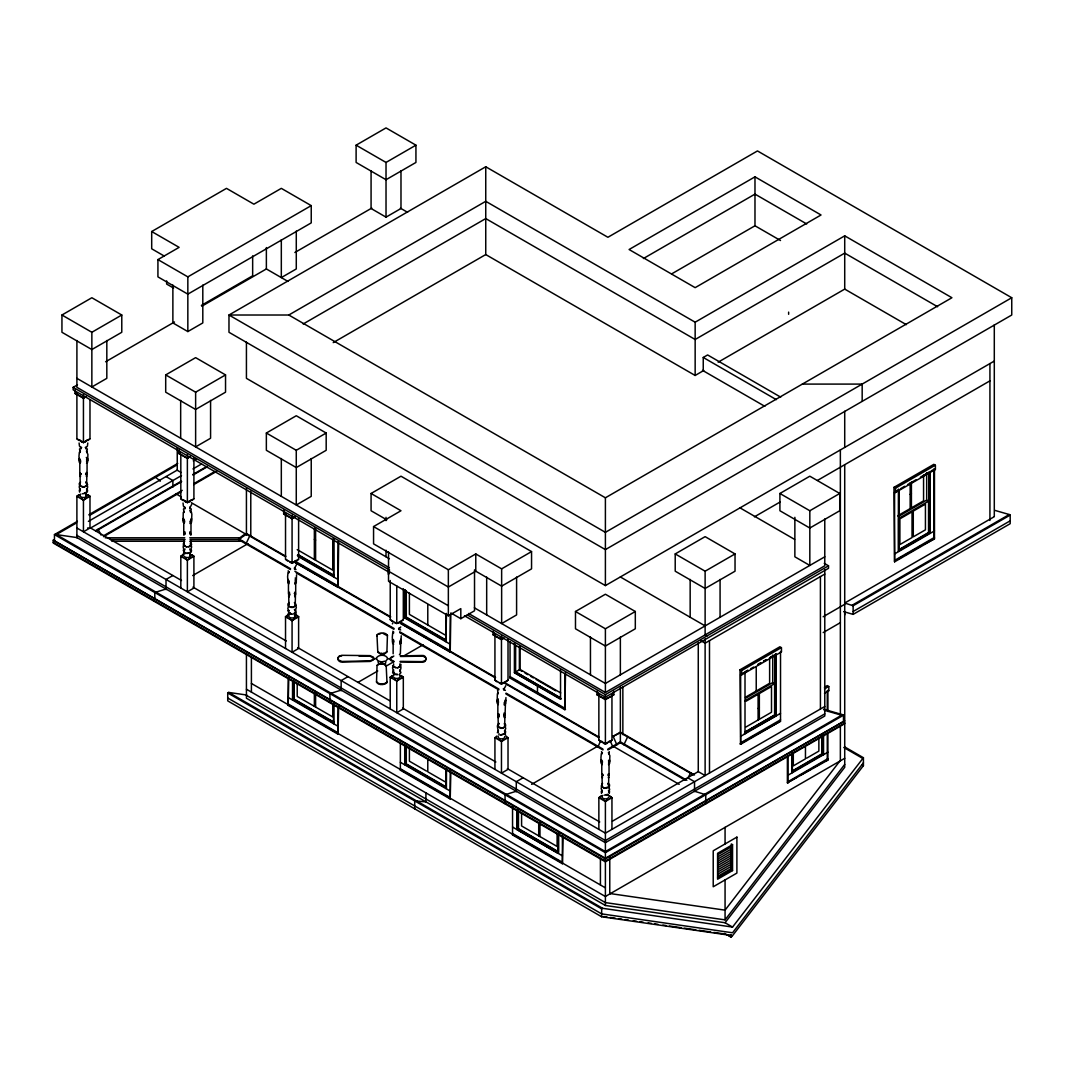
<?xml version="1.0" encoding="UTF-8"?>
<svg xmlns="http://www.w3.org/2000/svg" width="1065" height="1065" viewBox="0 0 1065 1065"><rect width="100%" height="100%" fill="white"/><g stroke="black" fill="none" stroke-linecap="round" stroke-linejoin="round"><path stroke-width="1.5" d="M75.029 389.843L75.029 393.451L83.443 398.297L86.052 396.433M501.469 639.466L494.639 635.512L493.055 631.199L493.055 634.793L501.469 639.652L501.469 636.058L501.469 683.903L499.445 683.277M598.037 694.074L596.986 691.198L596.986 694.793L605.399 699.652L605.399 696.057M294.699 516.884L292.076 518.762L283.663 513.902L283.663 510.295L285.234 514.621L290.772 517.643M505.942 697.615L505.755 700.637L504.61 701.782M190.795 540.288L190.542 543.922L190.542 542.95M400.387 653.764L400.746 642.98M245.948 543.856L249.929 535.562M597.931 747.071L600.647 740.681M623.864 744.768L627.844 736.474M183.287 512.292L183.087 519.294L184.525 520.692L183.486 518.455M497.382 693.635L497.182 700.637L498.62 702.035M191.713 504.344L189.836 507.899M296.416 564.796L294.539 568.351M505.808 685.687L503.931 689.241M383.413 653.471L382.708 654.336L381.31 653.484M376.797 635.938L377.436 634.78M387.154 681.56L387.008 682.159C384.412 684.609 378.554 684.875 376.517 681.707M497.501 727.115L498.3 732.174L498.3 731.189M612.761 694.074L613.813 691.198L613.813 694.793L605.399 699.652M392.426 623.904L392.839 622.839M426 659.262L425.028 660.659L422.233 661.618L400.2 661.378M688.469 776.891L690.786 772.817M183.752 521.437L183.752 532.873L185.177 534.191L184.378 532.46M86.611 490.819L87.703 486.865L86.611 484.508M608.581 792.174L609.659 789.538L608.581 785.85M288.895 604.96L287.816 608.648L288.895 611.283L288.895 610.298M393.597 665.399L392.506 667.768L393.597 671.722M386.901 651.58L384.359 653.404A4.58 2.649 0 0 1 380.378 653.431L377.795 651.62M724.559 933.446L731.296 937.093L732.267 935.642M183.473 543.083L183.406 545.293L186.521 546.838M86.678 452.465L87.357 449.084L85.24 447.46M608.634 753.82L609.313 751.65M839.739 761.195L725.065 910.149L610.391 893.602M246.428 695.339L605.399 902.601L725.065 919.867L844.718 764.43M246.428 653.031L246.428 698.227L605.399 905.476L725.065 922.743L844.718 767.306L844.718 464.699M228.655 692.423L602.604 908.312L732.547 927.069L863.422 757.721L863.422 765.642L732.547 935.656L601.658 916.765L227.724 700.877L227.724 692.956L228.655 692.423L246.761 695.032M863.422 762.766L732.547 932.78L601.658 913.89L227.724 698.001M87.303 492.137L87.583 490.126L86.478 489.008M191.247 552.149L191.514 550.126M609.273 793.492L609.553 791.468L608.435 790.363M85.906 447.886L87.423 446.062L87.783 443M399.229 628.789L400.746 626.966M338.936 656.839C336.274 658.915 339.203 662.483 341.958 662.031L370.114 661.458L373.256 659.967A4.58 2.649 0 0 0 373.216 657.664L370.048 656.2L359.025 656.08M86.864 472.7L86.438 474.75L86.438 473.832M190.795 534.311L190.369 533.831M295.498 594.763L294.273 593.485M608.821 775.653L608.395 775.187M86.931 474.178L86.438 476.481L86.438 475.562M608.887 777.33L608.395 777.836L608.395 776.918M80.98 448.112L81.632 447.46L79.529 449.084L80.208 452.465L80.208 451.467M80.447 451.187L79.356 452.292L78.97 456.273L79.156 459.281L80.594 460.692L79.555 458.443M87.663 460.586L86.531 461.717M80.581 482.032L79.236 483.51L79.462 485.281L82.378 486.958L84.508 486.958L87.636 484.815L86.292 482.032M80.407 489.008L79.289 490.126L79.569 492.137M86.611 485.48L84.295 486.825L81.113 486.332M184.511 508.045L183.46 509.083L184.138 512.478L184.138 511.466M191.593 520.585L190.023 522.023L190.994 519.933M190.994 522.556L190.023 523.527L191.593 522.143L191.593 518.748M184.871 531.794L183.886 535.256M183.886 534.177L184.817 533.245M185.044 548.994L184.192 550.831L183.113 546.878L184.192 544.508L185.044 546.345M183.326 553.52L184.405 552.442M189.317 553.015L190.036 552.309L190.036 554.133M289.081 571.652L287.989 572.744L287.603 576.724L287.79 579.746L289.227 581.144M296.296 581.037L295.165 582.169M289.574 592.246L288.655 593.165L288.895 604.374L288.895 603.389M288.588 594.629L289.52 593.698M288.655 596.347L289.574 595.428M289.214 602.497L287.87 603.975L288.109 605.732L291.011 607.409L293.141 607.409L296.27 605.266L294.925 602.497M295.245 605.945L292.928 607.276L289.747 606.784M288.029 613.972L289.108 612.881M289.414 613.76L290.133 613.041M294.02 613.467L294.739 612.761L294.739 614.585M294.912 613.626L296.216 612.255L295.112 609.46M393.784 632.091L392.679 633.182L392.293 637.163L392.479 640.185L393.917 641.596L392.879 639.346M392.546 641.183L393.677 640.052M400.986 641.476L399.854 642.608M399.761 654.283L399.428 654.735M393.731 669.912L392.626 672.694L393.93 674.078M399.601 674.078L400.919 672.694L399.801 669.912M498.38 698.959L497.248 700.091L497.248 703.486L498.38 704.617M497.248 701.635L498.38 700.504M505.689 701.928L504.118 703.366L505.09 701.276M505.09 703.898L504.118 704.87L505.689 703.486L505.689 700.091M498.913 714.588L497.981 715.52L498.473 717.837L498.473 716.905M499.272 714.375L498.473 716.106L498.047 714.056M499.272 716.106L498.047 717.238L498.3 725.265L499.152 723.441M498.62 723.388L497.275 726.157L500.404 728.314L502.534 728.314L505.449 726.636L505.675 724.866L504.331 723.388M498.433 730.364L497.328 732.747M602.417 752.542L601.326 753.634L600.94 757.628L601.113 760.636L602.55 762.047L601.512 759.798M609.619 761.941L608.488 763.073M602.55 783.387L601.206 786.17L604.334 788.313L608.315 787.701L609.38 786.636L609.606 784.865L608.261 783.387M602.364 790.363L601.259 791.468L601.539 793.492M608.581 786.835L604.547 788.18L602.231 786.835L602.231 785.85L601.139 788.22L602.231 792.174L602.231 791.202M86.571 460.439L87.729 459.281L87.902 454.422L86.425 451.187M190.515 520.439L191.66 519.294L191.846 514.422L191.46 512.292L189.743 510.601M295.218 580.891L296.363 579.746L296.549 574.874M399.907 641.33L401.052 640.185L401.239 635.778M608.541 761.795L609.686 760.636L609.872 755.777L608.395 752.542M844.718 614.918L844.718 611.949M87.956 440.497L89.979 438.78L89.979 399.628M76.893 537.892L76.893 496.357L78.916 494.639M87.956 494.639L89.979 496.357L89.979 528.014L83.443 531.794L83.443 500.137L85.466 498.42M191.886 500.497L193.91 498.793L193.91 458.003M180.824 588.026L180.824 556.356L182.861 554.652M191.886 554.652L193.91 556.356L193.91 588.026L187.373 591.807L187.373 560.137L189.397 558.433M296.589 560.949L298.613 559.231L298.613 518.455M285.526 648.479L285.526 616.808L287.55 615.104M296.589 615.104L298.613 616.808L298.613 648.479L292.076 652.246L292.076 620.589L294.1 618.871M401.292 621.388L403.315 619.684L403.315 588.692M390.229 708.917L390.229 677.247L392.253 675.543M401.292 675.543L403.315 677.247L403.315 708.917L396.766 712.698L396.766 681.028L398.789 679.324M505.995 681.84L508.018 680.136L508.018 639.346M496.956 735.995L494.932 737.699L494.932 769.369M505.995 735.995L508.018 737.699L508.018 769.369L501.469 773.15L501.469 741.48L503.492 739.776M609.926 741.839L611.949 740.135L611.949 694.46M598.863 829.369L598.863 797.712L600.886 795.994M605.399 905.476L605.399 801.492L607.436 799.775M381.616 653.338L382.042 654.056M190.023 533.845L190.994 532.873L190.994 521.437M294.725 594.297L295.697 593.325L295.697 581.889L294.725 583.979L296.296 582.582L296.296 579.187L295.165 578.055M504.118 715.187L505.09 714.216L505.449 703.433M608.062 775.2L609.034 774.228L609.034 762.793L609.034 763.911M731.349 846.888L717.69 854.769M731.349 849.045L717.69 856.926M731.349 851.201L717.69 859.082M731.349 853.371L717.69 861.252M731.349 855.528L717.69 863.409M731.349 857.684L717.69 865.565M731.349 859.841L717.69 867.722M731.349 861.998L717.69 869.879M731.349 864.154L717.69 872.035M731.349 866.324L717.69 874.205M731.349 868.481L717.69 876.362M86.531 463.262L87.663 462.13L87.663 458.735L86.292 457.404M399.854 644.165L400.986 643.034L400.986 639.639M608.488 764.617L609.619 763.485L609.619 760.091M377.982 664.853L378.714 664.414M151.696 231.531L226.486 188.359L253.896 204.187L281.32 188.359L311.233 205.625L311.233 222.891L187.839 294.14L157.926 276.873L157.926 259.594L179.12 247.36L151.696 231.531L151.696 248.797L164.037 255.933M61.943 315.014L91.856 297.734L121.783 315.014L121.783 332.28L91.856 349.546L61.943 332.28L61.943 315.014L91.856 332.28L121.783 315.014M356.109 145.173L386.023 127.907L415.936 145.173L415.936 162.452L386.023 179.719L356.109 162.452L356.109 145.173L386.023 162.439L415.936 145.173M157.926 259.594L187.839 276.873L311.233 205.625M201.378 305.402L252.658 275.795L252.658 255.893M105.608 361.767L174.5 321.989M201.778 306.241L266.37 268.952L287.909 281.4M294.859 252.498L371.778 208.088M389.697 572.597L73.166 389.857L73.166 387.327L77.479 384.838M172.876 285.087L172.876 322.921L187.839 331.561L202.803 322.921L202.803 285.087M371.073 170.666L371.073 208.5L386.023 217.14L400.986 208.5L400.986 170.666M83.443 397.937L86.238 396.686M485.747 166.766L228.975 315.014L228.975 332.28L605.399 549.607L1011.75 315.014L1011.75 297.734L757.468 150.937L607.902 237.282L485.747 166.766L485.747 254.562L695.152 375.466L703.779 370.474M165.701 374.907L195.627 357.64L225.54 374.907L225.54 392.186L195.627 409.453L165.701 392.186L165.701 374.907L195.627 392.186L225.54 374.907M288.801 315.014L485.747 201.312L695.152 322.202L844.718 235.844L951.924 297.734L605.399 497.794L288.801 315.014L228.975 315.014L605.399 532.34L1011.75 297.734M81.419 441.935L83.443 442.561L89.979 438.78M303.179 323.986L485.747 218.578L695.152 339.482L844.718 253.124L937.626 306.76M333.225 342.611L485.747 254.562M87.37 494.839L89.979 496.357L83.443 500.137L76.893 496.357L80.82 494.093M77.399 521.344L54.461 534.59L54.461 540.9M88.861 514.728L177.749 463.421M189.996 456.432L187.373 458.309L178.96 453.45L178.96 449.856L180.531 454.169L178.96 453.45L187.373 458.309L190.182 456.685M76.494 522.942L56.325 534.59L54.461 534.59L605.399 852.666L843.48 715.214L843.48 721.538M89.46 515.46L177.243 464.793M88.395 521.384L177.496 469.945M193.258 460.852L196.133 459.188M87.556 528.014L90.605 528.014L181.489 475.562M192.951 468.946L201.551 463.981M95.597 530.663L181.196 481.234M192.672 474.617L206.996 466.35M95.757 531.195L181.662 481.593M193.124 474.977L207.462 466.696M266.357 433.029L296.27 415.749L326.183 433.029L326.183 450.295L296.27 467.562L266.357 450.295L266.357 433.029L296.27 450.295L326.183 433.029M103.438 535.855L182.248 490.353M193.71 483.736L215.197 471.316M103.505 536.693L180.877 492.017M193.777 484.575L216.701 471.329M185.35 501.935L187.373 502.56L193.91 498.793M754.979 176.843L629.082 249.516L695.152 287.657L821.035 214.984L754.979 176.843L754.979 225.78L671.735 273.838M643.393 258.529L754.979 194.11L806.684 223.956M191.301 554.852L193.91 556.356L187.373 560.137L180.824 556.356L183.446 554.852M172.876 575.513L166.02 579.466L166.02 589.611M246.015 534.457L238.48 539.542L290.492 569.562M192.698 575.579L247.945 543.683M154.798 598.091L154.199 601.326M294.885 517.137L292.076 518.402M371.073 493.481L400.986 476.201L531.555 551.59L531.555 568.856L501.642 586.136L475.775 571.199L448.352 587.028L373.562 543.856L373.562 526.576L400.986 510.747L371.073 493.481L371.073 510.747L386.741 519.8M290.053 562.387L292.076 563.012L298.613 559.231M703.246 370.78L703.246 357.467L707.613 354.951L780.685 397.139M718.156 362.18L844.718 289.108L906.328 324.665M296.003 615.304L298.613 616.808L292.076 620.589L285.526 616.808L288.149 615.304M295.298 562.719L338.044 587.401L338.657 542.431M373.562 526.576L448.352 569.762L475.775 553.933L501.642 568.856L531.555 551.59M404.727 590.077L404.727 617.98L405.352 591.355M405.898 590.982L405.898 617.301L405.965 590.942M394.742 622.825L396.766 623.464L403.315 619.684M293.168 699.665L292.542 700.025L292.542 681.8M333.598 704.111L333.598 722.376L293.794 699.306M288.176 677.62L288.176 705.416L288.801 677.18M388.525 551.896L388.525 581.277L448.352 615.823L460.812 608.621L460.812 618.698L450.841 612.934M348.015 676.634L341.146 680.588L341.159 690.719M460.812 618.698L474.524 610.778L474.524 569.842M357.92 682.412L377.755 670.977M386.249 666.064L393.331 661.977M403.236 656.24L423.085 644.804M329.937 699.212L329.338 702.434M445.782 640.331L405.898 617.301M446.475 613.453L445.862 641.729L445.862 613.813M399.388 674.984L403.315 677.247L396.766 681.028L390.229 677.247L394.156 674.984M450.215 650.728L400.36 621.933L400.36 623.371L450.215 652.166L450.841 613.799M501.469 639.652L504.278 638.028M288.176 705.416L338.044 734.198L338.657 705.962M246.428 342.145L246.428 378.341L605.399 585.59L994.297 361.062M575.486 611.496L605.399 594.23L635.312 611.496L635.312 628.776L605.399 646.042L575.486 628.776L575.486 611.496L605.399 628.776L635.312 611.496M675.21 553.933L705.123 536.654L735.036 553.933L735.036 571.199L705.123 588.466L675.21 571.199L675.21 553.933L705.123 571.199L735.036 553.933M779.913 493.481L809.826 476.201L839.739 493.481L839.739 510.747L809.826 528.027L779.913 510.747L779.913 493.481L809.826 510.747L839.739 493.481M754.419 516.831L780.206 501.948M817.441 480.448L989.931 380.857M514.408 643.087L514.408 672.667L561.149 698.933L514.954 672.361L515.034 644.378M515.66 671.948L560.456 697.908L515.58 672.002L520.026 669.432L560.683 692.916M510.055 641.689L510.055 678.072L510.668 677.713M494.932 634.46L494.932 680.136L501.469 683.903L508.018 680.136M405.898 745.846L405.898 764.111L405.965 745.793M400.36 742.385L400.36 770.181L400.986 769.822M893.961 487.357L933.845 464.34L935.403 465.325L935.403 469.465L895.439 492.536L894.587 492.043L894.587 561.841L893.961 487.357L895.519 488.356L895.519 492.496M895.439 488.223L935.323 465.192M894.587 492.043L899.02 489.567L899.02 550.019L928.933 532.753L928.933 472.301L926.018 473.898M931.196 470.903L934.471 469.013L935.323 469.505M900.444 488.742L904.718 486.279M907.566 484.628L916.113 479.703M920.386 477.227L928.933 472.301L928.933 532.753M910.162 494.386L911.414 493.667M496.956 738.338L494.932 737.699L501.469 741.48L508.018 737.699L505.995 738.338M824.776 556.809L605.399 683.464L474.364 607.809M898.008 515.606L923.568 500.856L923.568 475.136M898.194 516.592L926.683 500.137L928.547 501.216L928.547 532.527L898.634 549.793L898.634 518.482L928.547 501.216M510.055 678.072L564.889 709.729L565.515 672.84M468.6 613.48L605.399 692.463L824.776 565.808L824.776 518.975M467.309 614.891L605.399 694.62L828.517 565.808L828.517 568.324L605.399 697.136L464.473 615.77M445.782 787.141L405.898 764.111M600.167 696.27L605.399 699.292L613.813 694.793L611.949 695.512M824.776 574.075L705.123 643.167L700.757 640.651M400.36 770.181L450.215 798.976L450.841 772.378M894.587 553.933L934.471 530.903M894.587 560.403L934.471 537.386M898.234 559.019L902.508 556.556M905.357 554.905L908.205 553.268M911.054 551.617L915.328 549.154M918.176 547.503L921.025 545.866M923.874 544.215L934.471 538.823L934.471 469.013M894.587 561.841L934.471 538.823M523.141 777.743L516.285 781.697L516.285 791.827M994.297 516.685L844.718 603.043L853.132 605.745L1010.192 515.074L1010.192 523.7L853.132 614.372L843.653 611.643M694.526 774.974L620.363 732.161L612.881 736.474L620.363 732.773L693.129 774.788M531.635 784.346L598.211 745.913M505.063 800.321L504.464 803.543M823.165 616.755L844.718 604.308M603.376 743.29L605.399 743.916L611.949 740.135M740.015 669.792L779.913 646.761L781.47 647.746L781.47 651.887L741.506 674.97L740.641 674.465L740.641 744.275L740.015 669.792L741.586 670.777L741.586 674.917M852.2 605.2L1009.261 514.528L1010.192 515.074M741.506 670.644L781.391 647.613M607.875 749.081L620.363 741.866L686.885 780.272M607.902 749.946L620.363 742.744L685.381 780.286M740.641 674.465L743.916 672.574M745.007 733.838L745.007 671.948L747.856 670.311M757.827 664.547L760.676 662.909M763.525 661.259L766.374 659.608M770.647 657.145L773.496 655.507M747.936 670.351L745.007 671.948M750.785 668.7L753.634 667.063M757.907 664.6L760.756 662.949M763.605 661.298L766.454 659.661M770.727 657.198L773.576 655.547M853.132 611.496L1010.192 520.825M823.178 632.583L840.365 622.652M745.42 697.255L769.622 683.291L769.622 657.558M558.033 833.429L558.033 853.305L516.911 829.555L516.911 809.68M558.033 851.867L518.149 828.836M745.673 698.187L772.737 682.572L774.614 683.65L774.614 714.948L744.701 732.227M512.545 807.164L512.545 834.947L513.17 834.587M744.701 700.916L774.614 683.65M745.939 701.276L771.499 686.526L771.499 712.245L745.939 727.009M609.926 795.994L611.949 797.712L605.399 801.492L598.863 797.712L602.79 795.435M758.094 708.478L759.345 707.759M774.921 715.134L745.007 732.4L775 715.174L775 654.722L775 715.174M744.382 733.479L776.172 715.853L776.172 653.963M824.43 687.271L827.279 685.62L828.836 686.619L828.836 690.759L824.483 693.262M740.641 736.354L780.525 713.337M824.483 688.948L828.756 686.486M740.641 742.837L780.525 719.807M740.015 743.916L747.151 739.802M750 738.165L780.525 721.245L780.525 651.447L781.391 651.94M740.641 744.275L780.525 721.245M612.495 821.142L698.267 771.619L705.123 775.573L705.123 638.84M824.776 706.494L605.399 833.15L76.893 528.014M512.545 834.947L562.4 863.742L563.026 837.143M824.776 713.87L605.399 840.525L76.893 535.389M843.48 715.214L842.548 714.682L605.399 851.587L56.325 534.59L76.893 537.559L605.399 842.681L824.776 716.026L824.776 569.762M844.705 722.949L605.399 861.106L53.25 542.325M844.705 723.668L605.399 861.825L53.25 543.043L53.25 540.168L605.399 858.244L844.705 720.792L605.399 858.949L53.25 540.168M806.711 758.134L818.865 751.118L818.865 738.245M792.453 771.313L822.366 754.033L822.286 736.022M791.748 772.338L822.992 754.393L822.912 734.81M788.007 775.227L827.891 752.196M788.007 781.697L827.891 758.666M787.381 756.43L787.381 782.775L797.352 777.024M800.214 775.373L810.185 769.622M813.034 767.971L821.581 763.046M824.43 761.395L827.891 760.104L827.891 732.653M787.381 782.775L827.891 760.104M605.399 896.477L844.718 758.307M227.724 692.956L601.658 908.844L602.604 908.312M732.547 844.665L717.584 853.305L717.584 879.211L732.547 870.571L732.547 844.665L731.296 843.946L731.296 869.852L717.584 877.773M392.852 656.839L390.709 658.117A4.58 2.649 0 0 0 390.362 658.676M378.248 634.287L380.604 633.662M339.735 656.333L341.719 655.894M84.148 493.428L86.105 492.296L86.105 494.133M86.278 493.175L82.404 493.774M188.225 546.838L189.703 546.345L190.542 544.508L191.633 546.878L190.542 550.831L189.703 548.994M190.209 553.188L184.538 553.188L183.22 550.126M397.618 667.728L399.947 666.384L399.947 665.399L401.026 667.768L399.947 671.722L399.947 670.737M503.412 734.357L500.763 734.77M606.118 794.783L607.356 794.37M608.235 794.53L604.361 795.129M498.979 733.625L498.979 735.063M76.893 393.105L76.893 438.78L83.443 442.561L85.466 441.935M87.956 496.982L89.979 496.357M180.824 454.742L180.824 498.793L187.373 502.56L189.397 501.935M191.886 556.995L193.91 556.356M285.526 513.57L285.526 559.231L292.076 563.012L294.1 562.387M296.589 617.434L298.613 616.808M390.229 580.532L390.229 619.684L396.766 623.464L398.789 622.825M401.292 677.886L403.315 677.247M501.469 683.903L503.492 683.277M598.863 694.46L598.863 740.135L605.399 743.916L607.436 743.29M609.926 798.337L611.949 797.712L611.949 829.369M166.02 589.012L154.798 592.513L154.798 598.823M341.159 690.12L329.924 693.621L329.937 699.945M516.285 791.228L505.063 794.743L505.063 801.053M382.708 654.043L383.107 653.338M393.837 656.053L390.709 657.544A4.58 2.649 0 0 0 390.735 659.847L391.427 660.18M400.467 655.92L421.993 655.481C427.038 654.735 427.358 662.656 422.233 662.19L400.2 661.951M400.467 656.493L423.018 656.133L425.507 657.518L426.106 659.035M381.936 654.03L382.708 653.857M382.734 655.334L382.042 653.857M390.269 659.501L390.269 658.689L387.713 658.702L386.023 660.979L381.23 661.964M373.256 659.049L376.238 658.596C377.676 654.03 386.994 654.096 387.727 659.075M381.23 662.683L381.896 662.683M381.243 663.442L381.909 664.121M381.243 663.881L381.909 663.868M76.893 394.17L75.029 393.451M598.57 695.525L596.986 694.793M802.344 384.092L862.171 384.092L862.171 401.372M105.209 537.798L184.764 537.798M189.743 537.798L241.116 537.798M110.494 539.529L185.084 539.529M190.063 539.529L239.785 539.529M111.838 541.26L184.764 541.26M189.743 541.26L242.78 541.26M186.308 546.971L190.276 546.358L191.567 544.814L191.274 543.083M186.655 553.427L188.079 553.427M293.115 614.225L289.241 613.626L287.923 610.578M397.485 674.318L394.822 673.919L394.103 672.374M395.727 674.678L397.804 674.678M500.43 735.116L505.343 733.492L505.622 731.469L504.504 730.364M285.234 514.621L283.663 513.902M603.709 916.526L606.997 916.992M610.285 917.471L615.211 918.176M618.512 918.656L621.8 919.135M625.088 919.601L628.377 920.08M633.302 920.799L636.59 921.265M639.879 921.744L643.167 922.223M648.106 922.929L651.394 923.408M654.682 923.874L657.97 924.353M662.896 925.059L666.197 925.538M669.486 926.018L680.988 927.682M684.276 928.148L695.791 929.812M699.079 930.291L710.581 931.955M713.87 932.421L725.385 934.085M731.296 934.937L730.324 934.79L730.324 936.774M383.36 633.622L387.434 635.792M393.917 661.312L390.735 659.847M393.917 661.884L390.735 660.42A4.58 2.649 0 0 1 390.256 659.275M391.427 659.901L390.695 659.501M994.95 510.401L1009.261 514.528M823.538 709.197L842.548 714.682M824.19 710.195L841.603 715.214M694.526 791.228L705.749 794.743L705.749 801.053M76.893 496.357L78.916 496.982M180.824 556.356L182.861 556.995M285.526 616.808L287.55 617.434M390.229 677.247L392.253 677.886M598.863 797.712L600.886 798.337M291.357 613.879L289.414 612.761L289.414 614.585M395.914 667.728L393.597 666.384M178.96 453.45L180.531 454.169M493.055 634.793L494.639 635.512M754.979 225.78L780.512 240.517M703.246 357.467L776.318 399.655M702.501 370.354L764.856 406.351M400.387 208.168L407.576 212.308M929.479 533.059L930.104 533.419L930.104 471.529M740.015 507.872L794.61 539.396M824.257 563.345L828.517 565.808M173.568 288.069L166.646 284.062L166.646 280.88M828.756 690.799L827.891 690.306L827.891 711.473M620.363 576.964L705.123 625.887M706.987 635.965L705.123 634.886L705.123 571.199M844.718 746.938L863.422 757.721M843.786 747.47L862.49 758.267M862.171 764.923L863.422 765.642M822.912 754.353L823.538 754.712L823.538 735.17M76.906 378.341L389.391 558.752M389.391 567.752L76.906 387.327L76.906 340.507M73.166 387.327L389.63 570.041M388.525 571.199L448.352 605.745M78.211 394.915L82.125 397.192M314.361 539.356L315.599 540.075M181.17 472.541L177.243 470.277L177.243 448.112M522.183 671.403L519.387 669.792L519.387 646.774M524.978 673.013L527.774 674.624M530.57 676.248L533.365 677.859M536.161 679.47L555.73 690.772M514.408 672.667L560.536 699.292L560.536 669.699M297.215 549.62L332.746 570.121L332.746 539.116M444.917 634.886L409.399 614.385L409.399 593.165M166.02 476.561L172.876 480.528L172.876 487.104M687.67 777.743L694.526 781.697L694.526 791.561M510.055 676.634L564.889 708.292M298.373 554.785L333.984 575.34M297.987 554.998L333.678 575.526L333.598 539.383M514.781 680.082L517.523 681.667M520.266 683.251L523.008 684.835M525.751 686.419L560.03 706.202M562.773 707.786L565.515 709.37M297.348 555.358L334.304 576.604M446.475 641.37L405.272 617.66L405.272 589.757M298.213 556.489L338.044 579.48M404.727 617.98L450.215 644.245M154.798 476.654L160.309 481.154M295.298 561.282L338.044 585.95M246.428 533.538L285.846 556.289M324.639 578.694L327.501 580.345M337.565 586.149L390.722 616.848M435.252 642.554L438.128 644.219M449.616 650.848L495.584 677.393M504.211 682.372L599.023 737.113M298.772 564.011L303.046 566.473M305.895 568.124L308.743 569.762M318.715 575.526L321.563 577.163M324.412 578.814L327.261 580.452M331.534 582.928L334.383 584.565M409.532 627.951L413.806 630.413M422.352 635.352L426.626 637.815M429.475 639.466L432.323 641.117M435.172 642.754L438.021 644.405M442.295 646.868L445.143 648.518M447.992 650.156L450.841 651.807M285.38 556.649L245.496 533.632L238.613 538.744L290.559 568.737M295.431 562.453L390.256 617.194M400.307 623.012L495.132 677.753M503.745 682.718L598.557 737.459M175.712 493.667L181.383 496.942M191.287 502.667L245.123 533.751M612.601 745.913L679.177 784.346M705.749 800.321L706.348 803.543M294.859 571.213L393.997 628.443M399.734 631.771L498.859 689.002M506.048 693.142L602.936 749.081M296.23 572.89L393.93 629.282M399.668 632.61L498.793 689.84M505.981 693.981L602.91 749.946M608.022 795.435L611.949 797.712M731.296 869.852L732.547 870.571M90.605 528.014L181.489 580.492M192.965 587.121L286.272 640.984M297.761 647.613L389.644 700.664M402.557 708.118L495.864 761.994M507.353 768.624L599.728 821.954M725.065 922.743L732.547 927.069M726.982 934.604L731.296 937.093M426.532 771.087L409.399 761.195L409.399 746.685M444.917 781.697L427.784 771.806L427.784 759.398M333.984 722.15L294.1 699.119L294.1 682.732M334.304 723.415L293.088 699.705L293.168 681.44M288.176 697.495L338.044 726.29M400.36 762.274L450.215 791.055M512.545 827.039L562.4 855.821M288.176 703.978L338.044 732.76M400.36 768.744L450.215 797.525M512.545 833.509L562.4 862.304M251.407 683.464L295.937 709.17M298.772 710.821L327.527 727.422M328.686 728.087L418.079 779.7M420.888 781.311L430.939 787.115M433.748 788.739L443.865 794.583M446.568 796.141L541.659 851.042M544.401 852.626L554.479 858.443M557.328 860.094L605.399 887.851M246.428 689.228L605.399 896.53M602.311 764.617L601.179 763.485L601.179 760.091M393.677 644.165L392.546 643.034L392.546 639.639M288.988 583.713L287.856 582.582L287.856 579.187M184.285 523.274L183.153 522.143L183.153 518.748M80.354 463.262L79.223 462.13L79.223 458.735M602.311 763.073L601.179 761.941M498.38 703.06L497.248 701.928M393.677 642.608L392.546 641.476M288.988 582.169L287.856 581.037M98.1 529.212L101.055 535.096M598.863 740.135L600.886 741.839M494.932 680.136L496.956 681.84M390.229 619.684L392.253 621.388M603.376 799.775L605.399 801.492M285.526 559.231L287.55 560.949M499.445 739.776L501.469 741.48M180.824 498.793L182.861 500.497M394.742 679.324L396.766 681.028M76.893 438.78L78.916 440.497M290.053 618.871L292.076 620.589M185.35 558.433L187.373 560.137M81.419 498.42L83.443 500.137M608.488 760.516L609.619 761.635M607.729 783.441L608.581 785.278L608.821 774.055M505.382 690.426L503.279 688.802L503.931 689.468M503.971 713.137L504.89 714.056L504.464 716.106L504.464 715.174M504.025 714.588L504.956 715.52L504.464 717.837L504.464 716.905M503.971 716.319L504.89 717.238L504.65 725.265L504.65 724.293M498.3 726.836L502.321 728.18L504.65 726.836L504.65 725.851L505.729 728.22L504.65 732.174L504.65 731.189M400.68 629.987L398.576 628.35L399.229 629.016M504.437 733.785L505.516 734.863M294.938 568.484L295.99 569.535M295.165 579.613L296.296 580.745M294.579 592.246L295.498 593.165L295.245 604.374L294.406 602.55M294.632 593.698L295.564 594.629M294.579 595.428L295.072 596.946L295.072 596.014M294.406 609.446L295.245 611.283L296.336 607.33L295.245 604.96M190.236 508.045L191.287 509.083L190.608 512.478L190.608 511.466M295.045 612.881L296.123 613.972M183.153 520.585L184.724 522.023L183.752 519.933M189.876 531.794L190.861 535.256M189.929 533.245L190.861 534.177M189.317 552.602L190.036 553.307M185.43 553.015L184.711 552.309L184.711 554.133M86.531 459.161L87.663 460.293M79.808 461.038L80.78 462.01L79.223 460.586M80.447 473.379L81.246 474.191L79.808 472.873L79.808 461.438L79.808 462.556M85.759 482.086L86.611 483.923L86.864 475.895M85.386 492.589L86.105 493.308M601.911 777.33L602.404 777.836L602.404 776.918M288.588 596.427L289.081 596.946L289.081 596.014M288.655 594.763L289.081 594.283M183.952 534.311L184.378 533.831M80.447 474.75L80.021 472.7M184.911 507.899L183.393 506.061L183.034 503.013M80.98 447.886L79.462 446.062L79.103 443M393.531 633.369L392.852 631.199M386.156 665.891L383.573 664.081A4.58 2.649 0 0 0 379.593 664.094M392.572 665.718L393.864 667.249L397.831 667.861L400.746 666.184L400.973 664.414M388.352 570.747L389.404 573.622M613.347 736.834L616.861 744.768M612.881 747.071L610.165 740.681M393.145 653.764L393.145 642.328L393.145 643.46M183.952 540.288L184.192 543.922L184.192 542.95M381.909 663.442L381.896 661.964L377.929 660.979L376.225 658.21M373.682 658.223L373.682 659.049M994.297 324.878L994.297 516.285M989.931 363.591L989.931 520.466M933.845 469.279L933.845 538.464M929.479 472.807L929.559 533.112L898.327 551.058L898.94 551.417L898.94 489.527M926.683 472.634L926.683 500.643M911.414 482.152L911.414 507.872M910.162 482.871L910.162 508.591M898.394 489.208L898.394 551.098M853.132 605.745L853.132 614.372M844.718 235.844L844.718 289.108M844.718 411.236L844.718 447.42M840.365 449.936L840.365 714.775M840.365 726.29L840.365 760.823M827.279 690.573L827.279 710.328M827.279 733.399L827.279 759.744M821.98 735.689L821.98 753.807L792.067 771.087L792.067 752.955M820.423 576.604L820.423 709.01M809.826 510.747L809.826 565.448L794.863 556.809L794.863 517.324M805.459 747.337L805.459 758.852L793.305 765.868L793.305 753.008M792.373 753.155L792.373 772.697L791.827 752.848M788.633 312.125L788.633 314.295M788.007 755.684L788.007 783.134M775.626 653.644L775.626 715.534L775.546 655.228M772.737 655.068L772.737 683.078M759.345 693.541L759.345 719.261M758.094 694.26L758.094 719.993M756.23 666.943L756.23 691.025M725.065 827.319L725.065 843.946M725.065 879.93L725.065 919.867M720.073 579.427L720.073 617.261M709.49 640.651L709.49 773.057M698.267 642.514L698.267 771.619M695.152 322.202L695.152 375.466M690.16 579.427L690.16 617.261M622.852 686.659L622.852 734.637M620.363 636.99L620.363 674.824M620.363 687.298L620.363 734.078M620.363 734.797L620.363 742.744M609.766 857.778L609.766 893.961M609.3 759.798L609.3 761.009M609.034 761.275L609.034 762.394M608.395 773.816L608.395 774.734M605.399 497.794L605.399 585.59M605.399 628.776L605.399 692.463M605.399 694.62L605.399 743.916M602.404 773.816L603.216 775.546L601.778 774.228L601.778 762.793L601.778 763.911M602.164 752.822L602.164 753.82L601.485 751.65M602.231 784.293L602.231 785.278L601.978 774.055M601.778 761.275L601.778 762.394M601.658 908.844L601.658 916.765M600.42 858.39L600.42 884.962M590.449 636.99L590.449 674.824M564.889 673.36L564.889 709.729M562.4 835.945L562.4 863.742M558.579 833.11L558.579 852.985M558.353 833.655L558.353 851.681L518.469 828.65L518.469 810.625M557.101 833.576L557.101 846.462L521.584 825.961L521.584 813.061M539.968 822.619L539.968 836.571M538.717 823.445L538.717 835.852M537.466 685.98L537.466 692.463M520.013 646.162L520.026 669.432M518.149 810.572L518.069 828.876M517.523 809.32L517.457 829.236M516.592 577.084L516.592 614.918L501.642 623.558L501.642 568.856M515.66 645.457L515.58 672.002M505.356 699.798L505.356 700.996M504.464 713.803L504.464 714.735M503.931 688.469L503.931 690.227M498.473 713.803L499.272 715.534L497.848 714.216L497.848 702.78L497.848 703.898M498.234 692.809L498.234 693.821L497.555 690.426M497.848 701.276L497.848 702.394M497.581 699.798L497.581 700.996M486.678 577.084L486.678 614.918M475.775 553.933L475.775 571.199M450.215 614.691L450.215 652.166M450.215 771.18L450.215 798.976M448.352 569.762L448.352 615.823M446.475 769.955L446.408 788.22M446.168 613.666L446.168 640.105L406.284 617.074L406.284 590.636M446.168 768.89L446.168 786.915L406.284 763.885L406.284 745.859M445.862 768.65L445.862 788.539L446.475 788.18L405.272 764.47L405.272 746.245M427.784 604.84L427.784 624.995M425.92 792.853L425.92 801.852L414.698 800.907L414.698 808.814M405.352 746.206L404.727 764.79L404.727 744.914M400.653 639.346L400.653 640.544M400.387 640.824L400.387 641.942M400.387 642.328L400.387 643.46M399.947 663.841L399.947 664.826M399.229 628.03L399.229 629.774M396.766 585.936L396.766 623.464M393.597 663.841L393.597 664.826M393.145 640.824L393.145 641.942M388.352 571.945L388.352 574.341M386.023 162.439L386.023 217.14M386.023 517.324L386.023 520.625M386.023 550.232L386.023 556.809M338.044 541.726L338.044 587.401M338.044 706.414L338.044 734.198M333.678 539.196L333.678 576.964M333.678 703.885L333.678 723.774M332.746 704.032L332.746 716.931L297.215 696.417L297.215 683.53M315.599 528.892L315.599 560.23M315.599 693.089L315.599 707.04M314.361 528.173L314.361 559.511M314.361 692.37L314.361 706.321M311.233 458.522L311.233 496.357L296.27 504.983L296.27 450.295M296.283 231.118L296.283 268.952L281.32 277.592L281.32 239.758M295.964 578.907L295.964 580.106M295.697 580.372L295.697 581.503M295.072 592.912L295.072 593.844M294.539 567.578L294.539 569.336M293.794 681.028L293.714 699.346M292.076 515.154L292.076 563.012M289.081 592.912L289.88 594.643L288.455 593.325L288.455 581.889L288.455 583.008M288.841 571.918L288.841 572.917L288.162 570.747M281.32 458.522L281.32 496.357M266.37 247.573L266.37 268.952M251.407 656.892L251.407 692.104M250.781 491.205L250.781 536.081M246.428 488.689L246.428 535.216M210.577 400.413L210.577 438.248L195.627 446.874L195.627 392.186M191.261 518.455L191.261 519.653M190.369 532.46L190.369 533.392M189.836 507.126L189.836 508.884M187.839 276.873L187.839 331.561M187.373 454.715L187.373 502.56M184.911 507.126L184.911 508.884M180.664 400.413L180.664 438.248M106.819 340.507L106.819 378.341L91.856 386.968L91.856 332.28M87.33 458.443L87.33 459.654M87.064 459.92L87.064 461.038M87.064 462.556L87.064 461.438L87.064 472.873L85.626 474.191L86.438 472.461M85.906 447.127L85.906 448.884M83.443 394.702L83.443 398.297M83.443 398.523L83.443 442.561M80.98 447.127L80.98 448.884M80.447 475.562L80.447 476.481L79.955 474.178M80.261 482.938L80.261 483.923L80.021 475.895M80.261 485.48L80.261 484.508L79.183 486.865L80.261 490.819L80.261 489.847M385.623 661.937A3.767 2.183 0 0 1 383.866 664.387M379.313 664.041A3.767 2.183 0 0 1 378.714 661.405M86.638 496.13A3.301 1.904 0 0 1 82.577 497.475A3.301 1.904 0 0 1 80.248 495.145M86.851 440.045A3.528 2.037 0 0 1 85.932 440.963M84.348 441.496A3.528 2.037 0 0 1 82.524 441.496M80.94 440.963A3.528 2.037 0 0 1 80.035 440.045M190.781 500.057A3.528 2.037 0 0 1 188.279 501.495M186.455 501.495A3.528 2.037 0 0 1 183.965 500.057M190.568 556.13A3.301 1.904 0 0 1 187.373 557.554A3.301 1.904 0 0 1 184.178 556.13M295.271 616.582A3.301 1.904 0 0 1 291.224 617.926A3.301 1.904 0 0 1 288.881 615.597M295.484 560.51A3.528 2.037 0 0 1 294.566 561.415M292.982 561.947A3.528 2.037 0 0 1 291.158 561.947M608.807 741.4A3.528 2.037 0 0 1 607.902 742.318M606.318 742.837A3.528 2.037 0 0 1 604.494 742.837M602.91 742.318A3.528 2.037 0 0 1 602.005 741.4M608.594 797.485A3.301 1.904 0 0 1 604.547 798.83A3.301 1.904 0 0 1 602.218 796.5M504.664 736.487A3.301 1.904 0 0 1 501.469 738.897A3.301 1.904 0 0 1 498.274 736.487M399.961 676.035A3.301 1.904 0 0 1 397.618 678.378A3.301 1.904 0 0 1 393.571 677.034M377.05 665.359L376.517 682.279C378.554 685.447 384.412 685.181 387.008 682.745L386.156 665.319L383.573 663.508A4.58 2.649 0 0 0 379.593 663.522L377.05 665.359M387.434 635.219L386.901 652.153L384.359 653.99A4.58 2.649 0 0 1 380.378 654.003L377.795 652.193L376.943 634.767C379.539 632.33 385.397 632.051 387.434 635.219M337.951 657.664L338.444 659.994L341.958 661.458L370.114 660.886L373.256 659.381A4.58 2.649 0 0 0 373.216 657.092L370.048 655.627L341.719 655.308L338.936 656.266L337.951 657.664M912.039 511.826L899.885 518.855L899.885 544.574L912.039 537.559L912.039 511.826M925.432 504.091L913.277 511.107L913.277 536.84L925.432 529.824L925.432 504.091M736.9 837.117L713.217 850.789L713.217 886.772L736.9 873.087L736.9 837.117M86.398 496.57L85.932 495.158L86.398 496.57M190.342 556.582L189.863 555.158L190.342 556.582M295.045 617.021L294.566 615.61L295.045 617.021"/></g></svg>
